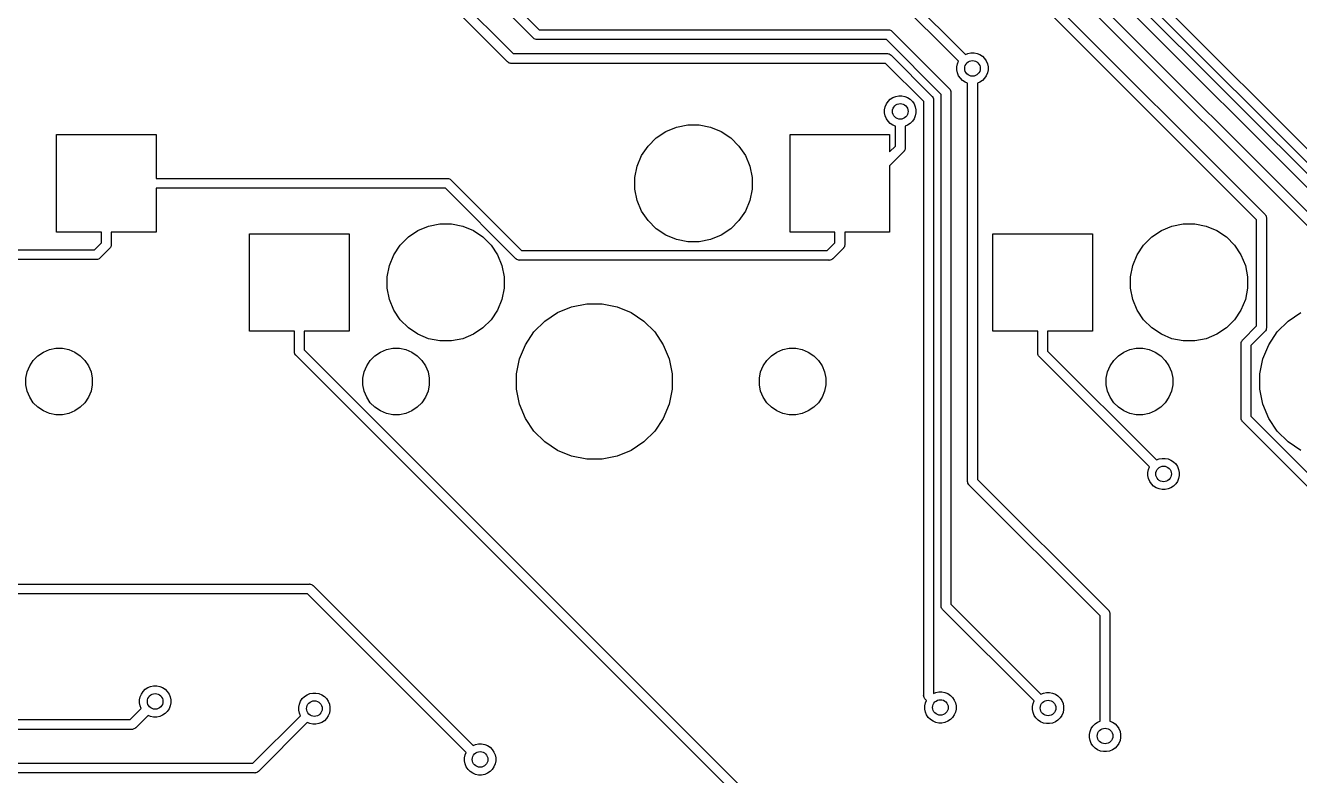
# Model space of a CAD drawing. Extents: x 1.2 to 14.9, y -4.9 to -0.3.
# Drawn here: x 5.321 to 6.606, y -3.383 to -2.626 of the extents above; entities that cross this region are included whole.
import ezdxf

# ---------------------------------------------------------------- set-up
doc = ezdxf.new("R2010")
doc.units = 0
doc.header["$MEASUREMENT"] = 0
doc.layers.add('BLACK', color=7, linetype='CONTINUOUS')

msp = doc.modelspace()

# ---------------------------------------------------------------- linework, layer by layer
at = {"layer": 'BLACK', "linetype": 'CONTINUOUS'}
for p, q in [((5.31409, -2.15504), (5.81312, -2.65406)), ((5.80743, -2.66229), (5.30586, -2.16073)), ((5.83351, -2.63831), (5.39905, -2.20385)), ((5.40728, -2.19816), (5.8392, -2.63007)), ((6.09809, -2.29758), (6.8547, -3.05419)), ((6.84901, -3.06242), (6.08986, -2.30326)), ((6.15228, -2.31346), (6.73768, -2.89886)), ((6.08036, -2.32505), (6.57137, -2.81606)), ((6.732, -2.90709), (6.14405, -2.31915)), ((6.56314, -2.82175), (6.07213, -2.33074)), ((6.20231, -2.33841), (6.73877, -2.87487)), ((6.73308, -2.8831), (6.19408, -2.3441)), ((6.26239, -2.66182), (6.0544, -2.45383)), ((6.06263, -2.44814), (6.26935, -2.65486)), ((5.8392, -2.63007), (6.1915, -2.63007)), ((6.1915, -2.63007), (6.19174, -2.63005)), ((6.19174, -2.63005), (6.19198, -2.63007)), ((6.19198, -2.63007), (6.19198, -2.63007)), ((6.19198, -2.63007), (6.1927, -2.63015)), ((6.1927, -2.63015), (6.19363, -2.63043)), ((6.19363, -2.63043), (6.19448, -2.63088)), ((6.19448, -2.63088), (6.19523, -2.6315)), ((6.19523, -2.6315), (6.19539, -2.63169)), ((6.19539, -2.63169), (6.2532, -2.6895)), ((5.83366, -2.63849), (5.83351, -2.63831)), ((5.83385, -2.63865), (5.83366, -2.63849)), ((5.83441, -2.63911), (5.83385, -2.63865)), ((5.83517, -2.63951), (5.83441, -2.63911)), ((5.83527, -2.63956), (5.83517, -2.63951)), ((5.83619, -2.63985), (5.83527, -2.63956)), ((5.83692, -2.63992), (5.83619, -2.63985)), ((5.83716, -2.63994), (5.83692, -2.63992)), ((5.83692, -2.63992), (5.83692, -2.63992)), ((5.8374, -2.63992), (5.83716, -2.63994)), ((6.1897, -2.63992), (5.8374, -2.63992)), ((6.24497, -2.69519), (6.1897, -2.63992)), ((5.81312, -2.65406), (6.1904, -2.65406)), ((6.1904, -2.65406), (6.19065, -2.65404)), ((6.19065, -2.65404), (6.19089, -2.65406)), ((6.19089, -2.65406), (6.19089, -2.65406)), ((6.19089, -2.65406), (6.19161, -2.65413)), ((6.19161, -2.65413), (6.19254, -2.65442)), ((6.19254, -2.65442), (6.19339, -2.65487)), ((6.19339, -2.65487), (6.19414, -2.65549)), ((6.19414, -2.65549), (6.1943, -2.65568)), ((6.1943, -2.65568), (6.23547, -2.69685)), ((6.26935, -2.65486), (6.27189, -2.65381)), ((6.27189, -2.65381), (6.27493, -2.6532)), ((6.27493, -2.6532), (6.27804, -2.6532)), ((6.27804, -2.6532), (6.28108, -2.65381)), ((6.28108, -2.65381), (6.28394, -2.65499)), ((6.28394, -2.65499), (6.28652, -2.65672)), ((6.28652, -2.65672), (6.28872, -2.65891)), ((6.28872, -2.65891), (6.29044, -2.66149)), ((5.80759, -2.66248), (5.80743, -2.66229)), ((5.80777, -2.66263), (5.80759, -2.66248)), ((5.80803, -2.66284), (5.80777, -2.66263)), ((5.80777, -2.66263), (5.80777, -2.66263)), ((5.80834, -2.6631), (5.80803, -2.66284)), ((5.80919, -2.66355), (5.80834, -2.6631)), ((5.81012, -2.66383), (5.80919, -2.66355)), ((5.81084, -2.66391), (5.81012, -2.66383)), ((5.81108, -2.66393), (5.81084, -2.66391)), ((5.81084, -2.66391), (5.81084, -2.66391)), ((5.81132, -2.66391), (5.81108, -2.66393)), ((6.18861, -2.66391), (5.81132, -2.66391)), ((6.22724, -2.70254), (6.18861, -2.66391)), ((6.26074, -2.6674), (6.26134, -2.66436)), ((6.26074, -2.6705), (6.26074, -2.6674)), ((6.26134, -2.67354), (6.26074, -2.6705)), ((6.26134, -2.66436), (6.26239, -2.66182)), ((6.29044, -2.66149), (6.29163, -2.66436)), ((6.29163, -2.66436), (6.29223, -2.6674)), ((6.29223, -2.6705), (6.29163, -2.67354)), ((6.29223, -2.6674), (6.29223, -2.6705)), ((6.26253, -2.67641), (6.26134, -2.67354)), ((6.26425, -2.67899), (6.26253, -2.67641)), ((6.26645, -2.68118), (6.26425, -2.67899)), ((6.26902, -2.6829), (6.26645, -2.68118)), ((6.27156, -2.68396), (6.26902, -2.6829)), ((6.27156, -3.08558), (6.27156, -2.68396)), ((6.28394, -2.6829), (6.28141, -2.68396)), ((6.28141, -2.68396), (6.28141, -3.08378)), ((6.28652, -2.68118), (6.28394, -2.6829)), ((6.28872, -2.67899), (6.28652, -2.68118)), ((6.29044, -2.67641), (6.28872, -2.67899)), ((6.29163, -2.67354), (6.29044, -2.67641)), ((6.19357, -2.70011), (6.19615, -2.69838)), ((6.19615, -2.69838), (6.19901, -2.6972)), ((6.19901, -2.6972), (6.20206, -2.69659)), ((6.20206, -2.69659), (6.20516, -2.69659)), ((6.20516, -2.69659), (6.2082, -2.6972)), ((6.2082, -2.6972), (6.21107, -2.69838)), ((6.21107, -2.69838), (6.21365, -2.70011)), ((6.23547, -2.69685), (6.23566, -2.697)), ((6.23566, -2.697), (6.23581, -2.69719)), ((6.23581, -2.69719), (6.23581, -2.69719)), ((6.23581, -2.69719), (6.23613, -2.69758)), ((6.23613, -2.69758), (6.23627, -2.69775)), ((6.23627, -2.69775), (6.23673, -2.69861)), ((6.23673, -2.69861), (6.23701, -2.69954)), ((6.24497, -3.21147), (6.24497, -2.69519)), ((6.2532, -2.6895), (6.25339, -2.68966)), ((6.25339, -2.68966), (6.25354, -2.68984)), ((6.25354, -2.68984), (6.25354, -2.68984)), ((6.25354, -2.68984), (6.25367, -2.69)), ((6.25367, -2.69), (6.25401, -2.69041)), ((6.25401, -2.69041), (6.25446, -2.69126)), ((6.25446, -2.69126), (6.25474, -2.69219)), ((6.25474, -2.69219), (6.25481, -2.69291)), ((6.25481, -2.69291), (6.25481, -2.69291)), ((6.25481, -2.69291), (6.25484, -2.69315)), ((6.25484, -2.69315), (6.25481, -2.69339)), ((6.25481, -2.69339), (6.25481, -3.20967)), ((6.18786, -2.71079), (6.18846, -2.70775)), ((6.18786, -2.71389), (6.18786, -2.71079)), ((6.18846, -2.70775), (6.18965, -2.70488)), ((6.18965, -2.70488), (6.19137, -2.7023)), ((6.19137, -2.7023), (6.19357, -2.70011)), ((6.21365, -2.70011), (6.21584, -2.7023)), ((6.21584, -2.7023), (6.21756, -2.70488)), ((6.21756, -2.70488), (6.21875, -2.70775)), ((6.21875, -2.70775), (6.21935, -2.71079)), ((6.21935, -2.71079), (6.21935, -2.71389)), ((6.22724, -3.30177), (6.22724, -2.70254)), ((6.23701, -2.69954), (6.23708, -2.70026)), ((6.23708, -2.70026), (6.23708, -2.70026)), ((6.23708, -2.70026), (6.23711, -2.7005)), ((6.23711, -2.7005), (6.23708, -2.70074)), ((6.23708, -2.70074), (6.23708, -3.29986)), ((6.18846, -2.71693), (6.18786, -2.71389)), ((6.18965, -2.7198), (6.18846, -2.71693)), ((6.19137, -2.72238), (6.18965, -2.7198)), ((6.19357, -2.72457), (6.19137, -2.72238)), ((6.19615, -2.72629), (6.19357, -2.72457)), ((6.21365, -2.72457), (6.21107, -2.72629)), ((6.21584, -2.72238), (6.21365, -2.72457)), ((6.21756, -2.7198), (6.21584, -2.72238)), ((6.21875, -2.71693), (6.21756, -2.7198)), ((6.21935, -2.71389), (6.21875, -2.71693)), ((5.35244, -2.83421), (5.35244, -2.73579)), ((5.35244, -2.73579), (5.45283, -2.73579)), ((5.45283, -2.73579), (5.45283, -2.78008)), ((5.95735, -2.73913), (5.96703, -2.73267)), ((5.96703, -2.73267), (5.97777, -2.72821)), ((5.97777, -2.72821), (5.98918, -2.72594)), ((5.98918, -2.72594), (6.00082, -2.72594)), ((6.00082, -2.72594), (6.01223, -2.72821)), ((6.01223, -2.72821), (6.02297, -2.73267)), ((6.02297, -2.73267), (6.03265, -2.73913)), ((6.09244, -2.83421), (6.09244, -2.73579)), ((6.09244, -2.73579), (6.19283, -2.73579)), ((6.19283, -2.73579), (6.19283, -2.75334)), ((6.19869, -2.72735), (6.19615, -2.72629)), ((6.19869, -2.74749), (6.19869, -2.72735)), ((6.21107, -2.72629), (6.20853, -2.72735)), ((6.20853, -2.72735), (6.20853, -2.74929)), ((5.94267, -2.75703), (5.94913, -2.74735)), ((5.94913, -2.74735), (5.95735, -2.73913)), ((6.03265, -2.73913), (6.04087, -2.74735)), ((6.04087, -2.74735), (6.04733, -2.75703)), ((6.19283, -2.75334), (6.19869, -2.74749)), ((6.20846, -2.7505), (6.20822, -2.75126)), ((6.20853, -2.74977), (6.20846, -2.7505)), ((6.20853, -2.74929), (6.20855, -2.74953)), ((6.20855, -2.74953), (6.20853, -2.74977)), ((6.20853, -2.74977), (6.20853, -2.74977)), ((5.93821, -2.76777), (5.94267, -2.75703)), ((6.04733, -2.75703), (6.05179, -2.76777)), ((6.20692, -2.75318), (6.19283, -2.76726)), ((6.2071, -2.75303), (6.20692, -2.75318)), ((6.20726, -2.75284), (6.2071, -2.75303)), ((6.20772, -2.75228), (6.20726, -2.75284)), ((6.20726, -2.75284), (6.20726, -2.75284)), ((6.20817, -2.75142), (6.20772, -2.75228)), ((6.20822, -2.75126), (6.20817, -2.75142)), ((5.93594, -2.77918), (5.93821, -2.76777)), ((6.05179, -2.76777), (6.05406, -2.77918)), ((6.19283, -2.76726), (6.19283, -2.83421)), ((5.45283, -2.78008), (5.74657, -2.78008)), ((5.74657, -2.78008), (5.74681, -2.78005)), ((5.74681, -2.78005), (5.74705, -2.78008)), ((5.74705, -2.78008), (5.74705, -2.78008)), ((5.74705, -2.78008), (5.74777, -2.78015)), ((5.74777, -2.78015), (5.7487, -2.78043)), ((5.7487, -2.78043), (5.74955, -2.78089)), ((5.74955, -2.78089), (5.7503, -2.7815)), ((5.7503, -2.7815), (5.75046, -2.78169)), ((5.75046, -2.78169), (5.8216, -2.85283)), ((5.93594, -2.79082), (5.93594, -2.77918)), ((6.05406, -2.77918), (6.05406, -2.79082)), ((5.74477, -2.78992), (5.45283, -2.78992)), ((5.45283, -2.78992), (5.45283, -2.83421)), ((5.81591, -2.86106), (5.74477, -2.78992)), ((5.93821, -2.80223), (5.93594, -2.79082)), ((6.05406, -2.79082), (6.05179, -2.80223)), ((5.94267, -2.81297), (5.93821, -2.80223)), ((5.94913, -2.82265), (5.94267, -2.81297)), ((6.04733, -2.81297), (6.04087, -2.82265)), ((6.05179, -2.80223), (6.04733, -2.81297)), ((5.72777, -2.82821), (5.73918, -2.82594)), ((5.73918, -2.82594), (5.75082, -2.82594)), ((5.75082, -2.82594), (5.76223, -2.82821)), ((5.95735, -2.83087), (5.94913, -2.82265)), ((6.04087, -2.82265), (6.03265, -2.83087)), ((6.47777, -2.82821), (6.48918, -2.82594)), ((6.48918, -2.82594), (6.50082, -2.82594)), ((6.50082, -2.82594), (6.51223, -2.82821)), ((6.56314, -2.92895), (6.56314, -2.82175)), ((6.57137, -2.81606), (6.57156, -2.81622)), ((6.57156, -2.81622), (6.57171, -2.8164)), ((6.57171, -2.8164), (6.57171, -2.8164)), ((6.57171, -2.8164), (6.57217, -2.81696)), ((6.57217, -2.81696), (6.57217, -2.81697)), ((6.57217, -2.81697), (6.57263, -2.81782)), ((6.57263, -2.81782), (6.57291, -2.81875)), ((6.57291, -2.81875), (6.57298, -2.81947)), ((6.57298, -2.81947), (6.57298, -2.81947)), ((6.57298, -2.81947), (6.57301, -2.81971)), ((6.57301, -2.81971), (6.57298, -2.81995)), ((6.57298, -2.81995), (6.57298, -2.93075)), ((5.39772, -2.83421), (5.35244, -2.83421)), ((5.39772, -2.84498), (5.39772, -2.83421)), ((5.45283, -2.83421), (5.40756, -2.83421)), ((5.40756, -2.83421), (5.40756, -2.84678)), ((5.54717, -2.93421), (5.54717, -2.83579)), ((5.54717, -2.83579), (5.64756, -2.83579)), ((5.64756, -2.83579), (5.64756, -2.93421)), ((5.69913, -2.84735), (5.70735, -2.83913)), ((5.70735, -2.83913), (5.71703, -2.83267)), ((5.71703, -2.83267), (5.72777, -2.82821)), ((5.76223, -2.82821), (5.77297, -2.83267)), ((5.77297, -2.83267), (5.78265, -2.83913)), ((5.78265, -2.83913), (5.79087, -2.84735)), ((5.96703, -2.83733), (5.95735, -2.83087)), ((5.97777, -2.84179), (5.96703, -2.83733)), ((6.02297, -2.83733), (6.01223, -2.84179)), ((6.03265, -2.83087), (6.02297, -2.83733)), ((6.13772, -2.83421), (6.09244, -2.83421)), ((6.13772, -2.84498), (6.13772, -2.83421)), ((6.19283, -2.83421), (6.14756, -2.83421)), ((6.14756, -2.83421), (6.14756, -2.84678)), ((6.29717, -2.93421), (6.29717, -2.83579)), ((6.29717, -2.83579), (6.39756, -2.83579)), ((6.39756, -2.83579), (6.39756, -2.93421)), ((6.44913, -2.84735), (6.45735, -2.83913)), ((6.45735, -2.83913), (6.46703, -2.83267)), ((6.46703, -2.83267), (6.47777, -2.82821)), ((6.51223, -2.82821), (6.52297, -2.83267)), ((6.52297, -2.83267), (6.53265, -2.83913)), ((6.53265, -2.83913), (6.54087, -2.84735)), ((5.11461, -2.85199), (5.39071, -2.85199)), ((5.39071, -2.85199), (5.39772, -2.84498)), ((5.40595, -2.85067), (5.39639, -2.86022)), ((5.40613, -2.85052), (5.40595, -2.85067)), ((5.40649, -2.85009), (5.40613, -2.85052)), ((5.40675, -2.84977), (5.40649, -2.85009)), ((5.40721, -2.84891), (5.40675, -2.84977)), ((5.40727, -2.84869), (5.40721, -2.84891)), ((5.40749, -2.84798), (5.40727, -2.84869)), ((5.40756, -2.84726), (5.40749, -2.84798)), ((5.40756, -2.84678), (5.40758, -2.84702)), ((5.40758, -2.84702), (5.40756, -2.84726)), ((5.40756, -2.84726), (5.40756, -2.84726)), ((5.69267, -2.85703), (5.69913, -2.84735)), ((5.79087, -2.84735), (5.79733, -2.85703)), ((5.8216, -2.85283), (6.12987, -2.85283)), ((5.98918, -2.84406), (5.97777, -2.84179)), ((6.00082, -2.84406), (5.98918, -2.84406)), ((6.01223, -2.84179), (6.00082, -2.84406)), ((6.12987, -2.85283), (6.13772, -2.84498)), ((6.14595, -2.85067), (6.13556, -2.86106)), ((6.14613, -2.85052), (6.14595, -2.85067)), ((6.14629, -2.85033), (6.14613, -2.85052)), ((6.14675, -2.84977), (6.14629, -2.85033)), ((6.14629, -2.85033), (6.14629, -2.85033)), ((6.14721, -2.84891), (6.14675, -2.84977)), ((6.14727, -2.84869), (6.14721, -2.84891)), ((6.14749, -2.84798), (6.14727, -2.84869)), ((6.14756, -2.84726), (6.14749, -2.84798)), ((6.14756, -2.84678), (6.14758, -2.84702)), ((6.14758, -2.84702), (6.14756, -2.84726)), ((6.14756, -2.84726), (6.14756, -2.84726)), ((6.44267, -2.85703), (6.44913, -2.84735)), ((6.54087, -2.84735), (6.54733, -2.85703)), ((5.3925, -2.86183), (5.11281, -2.86183)), ((5.39274, -2.86186), (5.3925, -2.86183)), ((5.39299, -2.86183), (5.39274, -2.86186)), ((5.39371, -2.86176), (5.39299, -2.86183)), ((5.39299, -2.86183), (5.39299, -2.86183)), ((5.39464, -2.86148), (5.39371, -2.86176)), ((5.39549, -2.86103), (5.39464, -2.86148)), ((5.39624, -2.86041), (5.39549, -2.86103)), ((5.39639, -2.86022), (5.39624, -2.86041)), ((5.68821, -2.86777), (5.69267, -2.85703)), ((5.79733, -2.85703), (5.80179, -2.86777)), ((5.81606, -2.86125), (5.81591, -2.86106)), ((5.81625, -2.8614), (5.81606, -2.86125)), ((5.81643, -2.86155), (5.81625, -2.8614)), ((5.81625, -2.8614), (5.81625, -2.8614)), ((5.81681, -2.86186), (5.81643, -2.86155)), ((5.81767, -2.86232), (5.81681, -2.86186)), ((5.81859, -2.8626), (5.81767, -2.86232)), ((5.81932, -2.86267), (5.81859, -2.8626)), ((5.81956, -2.8627), (5.81932, -2.86267)), ((5.81932, -2.86267), (5.81932, -2.86267)), ((5.8198, -2.86267), (5.81956, -2.8627)), ((6.13166, -2.86267), (5.8198, -2.86267)), ((6.13191, -2.8627), (6.13166, -2.86267)), ((6.13215, -2.86267), (6.13191, -2.8627)), ((6.13287, -2.8626), (6.13215, -2.86267)), ((6.13215, -2.86267), (6.13215, -2.86267)), ((6.1338, -2.86232), (6.13287, -2.8626)), ((6.13465, -2.86186), (6.1338, -2.86232)), ((6.1354, -2.86125), (6.13465, -2.86186)), ((6.13556, -2.86106), (6.1354, -2.86125)), ((6.43821, -2.86777), (6.44267, -2.85703)), ((6.54733, -2.85703), (6.55179, -2.86777)), ((5.68594, -2.87918), (5.68821, -2.86777)), ((5.80179, -2.86777), (5.80406, -2.87918)), ((6.43594, -2.87918), (6.43821, -2.86777)), ((6.55179, -2.86777), (6.55406, -2.87918)), ((5.68594, -2.89082), (5.68594, -2.87918)), ((5.68821, -2.90223), (5.68594, -2.89082)), ((5.80406, -2.89082), (5.80179, -2.90223)), ((5.80406, -2.87918), (5.80406, -2.89082)), ((6.43594, -2.89082), (6.43594, -2.87918)), ((6.43821, -2.90223), (6.43594, -2.89082)), ((6.55406, -2.89082), (6.55179, -2.90223)), ((6.55406, -2.87918), (6.55406, -2.89082)), ((5.69267, -2.91297), (5.68821, -2.90223)), ((5.80179, -2.90223), (5.79733, -2.91297)), ((6.44267, -2.91297), (6.43821, -2.90223)), ((6.55179, -2.90223), (6.54733, -2.91297)), ((5.69913, -2.92265), (5.69267, -2.91297)), ((5.79733, -2.91297), (5.79087, -2.92265)), ((5.84496, -2.92403), (5.85782, -2.91543)), ((5.85782, -2.91543), (5.8721, -2.90952)), ((5.8721, -2.90952), (5.88727, -2.9065)), ((5.88727, -2.9065), (5.90273, -2.9065)), ((5.90273, -2.9065), (5.9179, -2.90952)), ((5.9179, -2.90952), (5.93218, -2.91543)), ((5.93218, -2.91543), (5.94504, -2.92403)), ((6.44913, -2.92265), (6.44267, -2.91297)), ((6.54733, -2.91297), (6.54087, -2.92265)), ((6.59496, -2.92403), (6.60782, -2.91543)), ((5.70735, -2.93087), (5.69913, -2.92265)), ((5.79087, -2.92265), (5.78265, -2.93087)), ((5.83403, -2.93496), (5.84496, -2.92403)), ((5.94504, -2.92403), (5.95597, -2.93496)), ((6.45735, -2.93087), (6.44913, -2.92265)), ((6.54087, -2.92265), (6.53265, -2.93087)), ((6.54921, -2.94288), (6.56314, -2.92895)), ((6.58403, -2.93496), (6.59496, -2.92403)), ((5.59244, -2.93421), (5.54717, -2.93421)), ((5.59244, -2.95496), (5.59244, -2.93421)), ((5.64756, -2.93421), (5.60228, -2.93421)), ((5.60228, -2.93421), (5.60228, -2.95316)), ((5.71703, -2.93733), (5.70735, -2.93087)), ((5.72777, -2.94179), (5.71703, -2.93733)), ((5.73918, -2.94406), (5.72777, -2.94179)), ((5.76223, -2.94179), (5.75082, -2.94406)), ((5.77297, -2.93733), (5.76223, -2.94179)), ((5.78265, -2.93087), (5.77297, -2.93733)), ((5.82543, -2.94782), (5.83403, -2.93496)), ((5.95597, -2.93496), (5.96457, -2.94782)), ((6.34244, -2.93421), (6.29717, -2.93421)), ((6.34244, -2.95611), (6.34244, -2.93421)), ((6.39756, -2.93421), (6.35228, -2.93421)), ((6.35228, -2.93421), (6.35228, -2.95431)), ((6.46703, -2.93733), (6.45735, -2.93087)), ((6.47777, -2.94179), (6.46703, -2.93733)), ((6.48918, -2.94406), (6.47777, -2.94179)), ((6.51223, -2.94179), (6.50082, -2.94406)), ((6.52297, -2.93733), (6.51223, -2.94179)), ((6.53265, -2.93087), (6.52297, -2.93733)), ((6.54841, -2.94378), (6.54887, -2.94322)), ((6.54887, -2.94322), (6.54903, -2.94303)), ((6.54887, -2.94322), (6.54887, -2.94322)), ((6.54903, -2.94303), (6.54921, -2.94288)), ((6.57137, -2.93464), (6.55744, -2.94857)), ((6.57156, -2.93449), (6.57137, -2.93464)), ((6.57171, -2.9343), (6.57156, -2.93449)), ((6.57217, -2.93374), (6.57171, -2.9343)), ((6.57171, -2.9343), (6.57171, -2.9343)), ((6.57263, -2.93288), (6.57217, -2.93374)), ((6.57291, -2.93196), (6.57263, -2.93288)), ((6.57263, -2.93288), (6.57263, -2.93288)), ((6.57298, -2.93123), (6.57291, -2.93196)), ((6.57298, -2.93075), (6.57301, -2.93099)), ((6.57301, -2.93099), (6.57298, -2.93123)), ((6.57298, -2.93123), (6.57298, -2.93123)), ((6.57543, -2.94782), (6.58403, -2.93496)), ((5.33364, -2.95898), (5.33913, -2.95531)), ((5.33913, -2.95531), (5.34523, -2.95279)), ((5.34523, -2.95279), (5.3517, -2.9515)), ((5.3517, -2.9515), (5.3583, -2.9515)), ((5.3583, -2.9515), (5.36477, -2.95279)), ((5.36477, -2.95279), (5.37087, -2.95531)), ((5.37087, -2.95531), (5.37636, -2.95898)), ((5.59242, -2.9552), (5.59244, -2.95496)), ((5.59251, -2.95617), (5.59242, -2.9552)), ((5.59279, -2.95709), (5.59251, -2.95617)), ((5.60228, -2.95316), (6.04313, -3.39401)), ((5.67364, -2.95898), (5.67913, -2.95531)), ((5.67913, -2.95531), (5.68523, -2.95279)), ((5.68523, -2.95279), (5.6917, -2.9515)), ((5.6917, -2.9515), (5.6983, -2.9515)), ((5.6983, -2.9515), (5.70477, -2.95279)), ((5.70477, -2.95279), (5.71087, -2.95531)), ((5.71087, -2.95531), (5.71636, -2.95898)), ((5.75082, -2.94406), (5.73918, -2.94406)), ((5.81952, -2.9621), (5.82543, -2.94782)), ((5.96457, -2.94782), (5.97048, -2.9621)), ((6.07364, -2.95898), (6.07913, -2.95531)), ((6.07913, -2.95531), (6.08523, -2.95279)), ((6.08523, -2.95279), (6.0917, -2.9515)), ((6.0917, -2.9515), (6.0983, -2.9515)), ((6.0983, -2.9515), (6.10477, -2.95279)), ((6.10477, -2.95279), (6.11087, -2.95531)), ((6.11087, -2.95531), (6.11635, -2.95898)), ((6.34242, -2.95635), (6.34244, -2.95611)), ((6.35228, -2.95431), (6.46217, -3.0642)), ((6.42364, -2.95898), (6.42913, -2.95531)), ((6.42913, -2.95531), (6.43523, -2.95279)), ((6.43523, -2.95279), (6.4417, -2.9515)), ((6.4417, -2.9515), (6.4483, -2.9515)), ((6.4483, -2.9515), (6.45477, -2.95279)), ((6.45477, -2.95279), (6.46087, -2.95531)), ((6.46087, -2.95531), (6.46636, -2.95898)), ((6.50082, -2.94406), (6.48918, -2.94406)), ((6.54758, -2.94653), (6.54767, -2.94557)), ((6.5476, -2.94677), (6.54758, -2.94653)), ((6.5476, -3.02186), (6.5476, -2.94677)), ((6.54767, -2.94557), (6.54795, -2.94464)), ((6.54795, -2.94464), (6.54841, -2.94378)), ((6.55744, -2.94857), (6.55744, -3.02006)), ((6.56952, -2.9621), (6.57543, -2.94782)), ((5.32279, -2.97523), (5.32531, -2.96913)), ((5.32531, -2.96913), (5.32898, -2.96365)), ((5.32898, -2.96365), (5.33364, -2.95898)), ((5.37636, -2.95898), (5.38102, -2.96365)), ((5.38102, -2.96365), (5.38469, -2.96913)), ((5.38469, -2.96913), (5.38721, -2.97523)), ((5.59325, -2.95795), (5.59279, -2.95709)), ((5.59371, -2.95851), (5.59325, -2.95795)), ((5.59387, -2.9587), (5.59371, -2.95851)), ((5.59405, -2.95885), (5.59387, -2.9587)), ((6.03744, -3.40224), (5.59405, -2.95885)), ((5.66279, -2.97523), (5.66531, -2.96913)), ((5.66531, -2.96913), (5.66898, -2.96365)), ((5.66898, -2.96365), (5.67364, -2.95898)), ((5.71636, -2.95898), (5.72102, -2.96365)), ((5.72102, -2.96365), (5.72469, -2.96913)), ((5.72469, -2.96913), (5.72721, -2.97523)), ((5.8165, -2.97727), (5.81952, -2.9621)), ((5.97048, -2.9621), (5.9735, -2.97727)), ((6.06279, -2.97523), (6.06531, -2.96913)), ((6.06531, -2.96913), (6.06898, -2.96365)), ((6.06898, -2.96365), (6.07364, -2.95898)), ((6.11635, -2.95898), (6.12102, -2.96365)), ((6.12102, -2.96365), (6.12469, -2.96913)), ((6.12469, -2.96913), (6.12721, -2.97523)), ((6.34251, -2.95732), (6.34242, -2.95635)), ((6.34279, -2.95824), (6.34251, -2.95732)), ((6.34325, -2.9591), (6.34279, -2.95824)), ((6.34357, -2.95949), (6.34325, -2.9591)), ((6.34387, -2.95985), (6.34357, -2.95949)), ((6.34405, -2.96), (6.34387, -2.95985)), ((6.45521, -3.07116), (6.34405, -2.96)), ((6.41279, -2.97523), (6.41531, -2.96913)), ((6.41531, -2.96913), (6.41898, -2.96365)), ((6.41898, -2.96365), (6.42364, -2.95898)), ((6.46636, -2.95898), (6.47102, -2.96365)), ((6.47102, -2.96365), (6.47469, -2.96913)), ((6.47469, -2.96913), (6.47721, -2.97523)), ((6.5665, -2.97727), (6.56952, -2.9621)), ((5.3215, -2.9817), (5.32279, -2.97523)), ((5.3215, -2.9883), (5.3215, -2.9817)), ((5.38721, -2.97523), (5.3885, -2.9817)), ((5.3885, -2.9817), (5.3885, -2.9883)), ((5.6615, -2.9817), (5.66279, -2.97523)), ((5.6615, -2.9883), (5.6615, -2.9817)), ((5.72721, -2.97523), (5.7285, -2.9817)), ((5.7285, -2.9817), (5.7285, -2.9883)), ((5.8165, -2.99273), (5.8165, -2.97727)), ((5.9735, -2.97727), (5.9735, -2.99273)), ((6.0615, -2.9817), (6.06279, -2.97523)), ((6.0615, -2.9883), (6.0615, -2.9817)), ((6.12721, -2.97523), (6.1285, -2.9817)), ((6.1285, -2.9817), (6.1285, -2.9883)), ((6.4115, -2.9817), (6.41279, -2.97523)), ((6.4115, -2.9883), (6.4115, -2.9817)), ((6.47721, -2.97523), (6.4785, -2.9817)), ((6.4785, -2.9817), (6.4785, -2.9883)), ((6.5665, -2.99273), (6.5665, -2.97727)), ((5.32279, -2.99477), (5.3215, -2.9883)), ((5.32531, -3.00087), (5.32279, -2.99477)), ((5.38721, -2.99477), (5.38469, -3.00087)), ((5.3885, -2.9883), (5.38721, -2.99477)), ((5.66279, -2.99477), (5.6615, -2.9883)), ((5.66531, -3.00087), (5.66279, -2.99477)), ((5.72721, -2.99477), (5.72469, -3.00087)), ((5.7285, -2.9883), (5.72721, -2.99477)), ((5.81952, -3.0079), (5.8165, -2.99273)), ((5.9735, -2.99273), (5.97048, -3.0079)), ((6.06279, -2.99477), (6.0615, -2.9883)), ((6.06531, -3.00087), (6.06279, -2.99477)), ((6.12721, -2.99477), (6.12469, -3.00087)), ((6.1285, -2.9883), (6.12721, -2.99477)), ((6.41279, -2.99477), (6.4115, -2.9883)), ((6.41531, -3.00087), (6.41279, -2.99477)), ((6.47721, -2.99477), (6.47469, -3.00087)), ((6.4785, -2.9883), (6.47721, -2.99477)), ((6.56952, -3.0079), (6.5665, -2.99273)), ((5.32898, -3.00636), (5.32531, -3.00087)), ((5.33364, -3.01102), (5.32898, -3.00636)), ((5.38102, -3.00636), (5.37636, -3.01102)), ((5.38469, -3.00087), (5.38102, -3.00636)), ((5.66898, -3.00636), (5.66531, -3.00087)), ((5.67364, -3.01102), (5.66898, -3.00636)), ((5.72102, -3.00636), (5.71636, -3.01102)), ((5.72469, -3.00087), (5.72102, -3.00636)), ((6.06898, -3.00636), (6.06531, -3.00087)), ((6.07364, -3.01102), (6.06898, -3.00636)), ((6.12102, -3.00636), (6.11635, -3.01102)), ((6.12469, -3.00087), (6.12102, -3.00636)), ((6.41898, -3.00636), (6.41531, -3.00087)), ((6.42364, -3.01102), (6.41898, -3.00636)), ((6.47102, -3.00636), (6.46636, -3.01102)), ((6.47469, -3.00087), (6.47102, -3.00636)), ((5.33913, -3.01469), (5.33364, -3.01102)), ((5.34523, -3.01721), (5.33913, -3.01469)), ((5.3517, -3.0185), (5.34523, -3.01721)), ((5.3583, -3.0185), (5.3517, -3.0185)), ((5.36477, -3.01721), (5.3583, -3.0185)), ((5.37087, -3.01469), (5.36477, -3.01721)), ((5.37636, -3.01102), (5.37087, -3.01469)), ((5.67913, -3.01469), (5.67364, -3.01102)), ((5.68523, -3.01721), (5.67913, -3.01469)), ((5.6917, -3.0185), (5.68523, -3.01721)), ((5.6983, -3.0185), (5.6917, -3.0185)), ((5.70477, -3.01721), (5.6983, -3.0185)), ((5.71087, -3.01469), (5.70477, -3.01721)), ((5.71636, -3.01102), (5.71087, -3.01469)), ((5.82543, -3.02218), (5.81952, -3.0079)), ((5.97048, -3.0079), (5.96457, -3.02218)), ((6.07913, -3.01469), (6.07364, -3.01102)), ((6.08523, -3.01721), (6.07913, -3.01469)), ((6.0917, -3.0185), (6.08523, -3.01721)), ((6.0983, -3.0185), (6.0917, -3.0185)), ((6.10477, -3.01721), (6.0983, -3.0185)), ((6.11087, -3.01469), (6.10477, -3.01721)), ((6.11635, -3.01102), (6.11087, -3.01469)), ((6.42913, -3.01469), (6.42364, -3.01102)), ((6.43523, -3.01721), (6.42913, -3.01469)), ((6.4417, -3.0185), (6.43523, -3.01721)), ((6.4483, -3.0185), (6.4417, -3.0185)), ((6.45477, -3.01721), (6.4483, -3.0185)), ((6.46087, -3.01469), (6.45477, -3.01721)), ((6.46636, -3.01102), (6.46087, -3.01469)), ((6.55744, -3.02006), (6.62457, -3.08718)), ((6.57543, -3.02218), (6.56952, -3.0079)), ((5.83403, -3.03504), (5.82543, -3.02218)), ((5.96457, -3.02218), (5.95597, -3.03504)), ((6.54758, -3.0221), (6.5476, -3.02186)), ((6.5476, -3.02234), (6.54758, -3.0221)), ((6.54767, -3.02306), (6.5476, -3.02234)), ((6.5476, -3.02234), (6.5476, -3.02234)), ((6.54795, -3.02399), (6.54767, -3.02306)), ((6.54841, -3.02485), (6.54795, -3.02399)), ((6.54903, -3.0256), (6.54841, -3.02485)), ((6.54921, -3.02575), (6.54903, -3.0256)), ((6.61888, -3.09541), (6.54921, -3.02575)), ((6.58403, -3.03504), (6.57543, -3.02218)), ((5.84496, -3.04597), (5.83403, -3.03504)), ((5.85782, -3.05457), (5.84496, -3.04597)), ((5.94504, -3.04597), (5.93218, -3.05457)), ((5.95597, -3.03504), (5.94504, -3.04597)), ((6.59496, -3.04597), (6.58403, -3.03504)), ((6.60782, -3.05457), (6.59496, -3.04597)), ((5.8721, -3.06048), (5.85782, -3.05457)), ((5.93218, -3.05457), (5.9179, -3.06048)), ((5.88727, -3.0635), (5.8721, -3.06048)), ((5.90273, -3.0635), (5.88727, -3.0635)), ((5.9179, -3.06048), (5.90273, -3.0635)), ((6.45416, -3.07369), (6.45521, -3.07116)), ((6.46217, -3.0642), (6.46471, -3.06314)), ((6.46471, -3.06314), (6.46775, -3.06254)), ((6.46775, -3.06254), (6.47085, -3.06254)), ((6.47085, -3.06254), (6.47389, -3.06314)), ((6.47389, -3.06314), (6.47676, -3.06433)), ((6.47676, -3.06433), (6.47934, -3.06606)), ((6.47934, -3.06606), (6.48153, -3.06825)), ((6.48153, -3.06825), (6.48325, -3.07083)), ((6.48325, -3.07083), (6.48444, -3.07369)), ((6.28141, -3.08378), (6.41355, -3.21592)), ((6.45355, -3.07674), (6.45416, -3.07369)), ((6.45355, -3.07984), (6.45355, -3.07674)), ((6.45416, -3.08288), (6.45355, -3.07984)), ((6.45534, -3.08575), (6.45416, -3.08288)), ((6.48444, -3.08288), (6.48325, -3.08575)), ((6.48444, -3.07369), (6.48505, -3.07674)), ((6.48505, -3.07984), (6.48444, -3.08288)), ((6.48505, -3.07674), (6.48505, -3.07984)), ((6.27154, -3.08582), (6.27156, -3.08558)), ((6.27163, -3.08678), (6.27154, -3.08582)), ((6.27192, -3.08771), (6.27163, -3.08678)), ((6.27237, -3.08857), (6.27192, -3.08771)), ((6.27283, -3.08913), (6.27237, -3.08857)), ((6.27299, -3.08932), (6.27283, -3.08913)), ((6.27318, -3.08947), (6.27299, -3.08932)), ((6.40531, -3.22161), (6.27318, -3.08947)), ((6.45707, -3.08833), (6.45534, -3.08575)), ((6.45926, -3.09052), (6.45707, -3.08833)), ((6.46184, -3.09224), (6.45926, -3.09052)), ((6.46471, -3.09343), (6.46184, -3.09224)), ((6.46775, -3.09404), (6.46471, -3.09343)), ((6.47085, -3.09404), (6.46775, -3.09404)), ((6.47389, -3.09343), (6.47085, -3.09404)), ((6.47676, -3.09224), (6.47389, -3.09343)), ((6.47934, -3.09052), (6.47676, -3.09224)), ((6.48153, -3.08833), (6.47934, -3.09052)), ((6.48325, -3.08575), (6.48153, -3.08833)), ((5.60559, -3.19923), (5.09592, -3.19923)), ((5.09772, -3.18939), (5.60739, -3.18939)), ((5.76567, -3.35931), (5.60559, -3.19923)), ((5.60739, -3.18939), (5.60763, -3.18937)), ((5.60763, -3.18937), (5.60787, -3.18939)), ((5.60787, -3.18939), (5.60787, -3.18939)), ((5.60787, -3.18939), (5.60859, -3.18946)), ((5.60859, -3.18946), (5.60952, -3.18974)), ((5.60952, -3.18974), (5.61038, -3.1902)), ((5.61038, -3.1902), (5.61113, -3.19081)), ((5.61113, -3.19081), (5.61128, -3.191)), ((5.61128, -3.191), (5.77263, -3.35235)), ((6.24495, -3.21171), (6.24497, -3.21147)), ((6.24497, -3.21195), (6.24495, -3.21171)), ((6.24504, -3.21268), (6.24497, -3.21195)), ((6.24497, -3.21195), (6.24497, -3.21195)), ((6.24533, -3.2136), (6.24504, -3.21268)), ((6.25481, -3.20967), (6.34559, -3.30045)), ((6.24578, -3.21446), (6.24533, -3.2136)), ((6.2464, -3.21521), (6.24578, -3.21446)), ((6.24658, -3.21536), (6.2464, -3.21521)), ((6.33863, -3.30741), (6.24658, -3.21536)), ((6.40531, -3.32781), (6.40531, -3.22161)), ((6.41355, -3.21592), (6.41373, -3.21607)), ((6.41373, -3.21607), (6.41389, -3.21626)), ((6.41389, -3.21626), (6.41435, -3.21682)), ((6.41435, -3.21682), (6.41466, -3.21741)), ((6.41466, -3.21741), (6.4148, -3.21768)), ((6.4148, -3.21768), (6.41509, -3.21861)), ((6.41509, -3.21861), (6.41516, -3.21933)), ((6.41516, -3.21933), (6.41516, -3.21933)), ((6.41516, -3.21933), (6.41518, -3.21957)), ((6.41518, -3.21957), (6.41516, -3.21981)), ((6.41516, -3.21981), (6.41516, -3.32781)), ((5.43617, -3.30633), (5.43678, -3.30328)), ((5.43678, -3.30328), (5.43797, -3.30042)), ((5.43797, -3.30042), (5.43969, -3.29784)), ((5.43969, -3.29784), (5.44188, -3.29565)), ((5.44188, -3.29565), (5.44446, -3.29392)), ((5.44446, -3.29392), (5.44733, -3.29274)), ((5.44733, -3.29274), (5.45037, -3.29213)), ((5.45037, -3.29213), (5.45347, -3.29213)), ((5.45347, -3.29213), (5.45651, -3.29274)), ((5.45651, -3.29274), (5.45938, -3.29392)), ((5.45938, -3.29392), (5.46196, -3.29565)), ((5.46196, -3.29565), (5.46415, -3.29784)), ((5.46415, -3.29784), (5.46588, -3.30042)), ((5.46588, -3.30042), (5.46706, -3.30328)), ((5.46706, -3.30328), (5.46767, -3.30633)), ((5.60032, -3.3051), (5.60252, -3.30291)), ((5.60252, -3.30291), (5.6051, -3.30119)), ((5.6051, -3.30119), (5.60796, -3.3)), ((5.60796, -3.3), (5.611, -3.29939)), ((5.611, -3.29939), (5.61411, -3.29939)), ((5.61411, -3.29939), (5.61715, -3.3)), ((5.61715, -3.3), (5.62001, -3.30119)), ((5.62001, -3.30119), (5.62259, -3.30291)), ((5.62259, -3.30291), (5.62479, -3.3051)), ((6.22722, -3.30202), (6.22724, -3.30177)), ((6.22731, -3.30298), (6.22722, -3.30202)), ((6.22759, -3.30391), (6.22731, -3.30298)), ((6.23708, -3.29986), (6.23954, -3.29885)), ((6.23954, -3.29885), (6.24258, -3.29824)), ((6.24258, -3.29824), (6.24568, -3.29824)), ((6.24568, -3.29824), (6.24873, -3.29885)), ((6.24873, -3.29885), (6.25159, -3.30003)), ((6.25159, -3.30003), (6.25417, -3.30176)), ((6.25417, -3.30176), (6.25637, -3.30395)), ((6.34559, -3.30045), (6.34813, -3.2994)), ((6.34813, -3.2994), (6.35117, -3.29879)), ((6.35117, -3.29879), (6.35427, -3.29879)), ((6.35427, -3.29879), (6.35731, -3.2994)), ((6.35731, -3.2994), (6.36018, -3.30058)), ((6.36018, -3.30058), (6.36276, -3.30231)), ((6.36276, -3.30231), (6.36495, -3.3045)), ((5.42661, -3.32623), (5.43783, -3.31501)), ((5.43617, -3.30943), (5.43617, -3.30633)), ((5.43678, -3.31247), (5.43617, -3.30943)), ((5.43783, -3.31501), (5.43678, -3.31247)), ((5.46588, -3.31534), (5.46415, -3.31792)), ((5.46706, -3.31247), (5.46588, -3.31534)), ((5.46767, -3.30943), (5.46706, -3.31247)), ((5.46767, -3.30633), (5.46767, -3.30943)), ((5.59681, -3.31359), (5.59741, -3.31055)), ((5.59681, -3.31669), (5.59681, -3.31359)), ((5.59741, -3.31055), (5.5986, -3.30768)), ((5.5986, -3.30768), (5.60032, -3.3051)), ((5.62479, -3.3051), (5.62651, -3.30768)), ((5.62651, -3.30768), (5.6277, -3.31055)), ((5.6277, -3.31055), (5.6283, -3.31359)), ((5.6283, -3.31359), (5.6283, -3.31669)), ((6.22805, -3.30476), (6.22759, -3.30391)), ((6.22851, -3.30532), (6.22805, -3.30476)), ((6.22839, -3.31244), (6.22899, -3.30939)), ((6.22839, -3.31554), (6.22839, -3.31244)), ((6.22899, -3.31858), (6.22839, -3.31554)), ((6.22866, -3.30551), (6.22851, -3.30532)), ((6.22885, -3.30567), (6.22866, -3.30551)), ((6.23004, -3.30686), (6.22885, -3.30567)), ((6.22899, -3.30939), (6.23004, -3.30686)), ((6.25637, -3.30395), (6.25809, -3.30653)), ((6.25809, -3.30653), (6.25928, -3.30939)), ((6.25928, -3.30939), (6.25988, -3.31244)), ((6.25988, -3.31554), (6.25928, -3.31858)), ((6.25988, -3.31244), (6.25988, -3.31554)), ((6.33697, -3.31299), (6.33758, -3.30995)), ((6.33697, -3.31609), (6.33697, -3.31299)), ((6.33758, -3.31913), (6.33697, -3.31609)), ((6.33758, -3.30995), (6.33863, -3.30741)), ((6.36495, -3.3045), (6.36668, -3.30708)), ((6.36668, -3.30708), (6.36786, -3.30995)), ((6.36786, -3.30995), (6.36847, -3.31299)), ((6.36847, -3.31609), (6.36786, -3.31913)), ((6.36847, -3.31299), (6.36847, -3.31609)), ((5.036, -3.32623), (5.42661, -3.32623)), ((5.44479, -3.32197), (5.4323, -3.33446)), ((5.44733, -3.32302), (5.44479, -3.32197)), ((5.45037, -3.32363), (5.44733, -3.32302)), ((5.45347, -3.32363), (5.45037, -3.32363)), ((5.45651, -3.32302), (5.45347, -3.32363)), ((5.45938, -3.32183), (5.45651, -3.32302)), ((5.46196, -3.32011), (5.45938, -3.32183)), ((5.46415, -3.31792), (5.46196, -3.32011)), ((5.55046, -3.37028), (5.59846, -3.32227)), ((5.59741, -3.31974), (5.59681, -3.31669)), ((5.59846, -3.32227), (5.59741, -3.31974)), ((5.62259, -3.32737), (5.62001, -3.3291)), ((5.62479, -3.32518), (5.62259, -3.32737)), ((5.62651, -3.3226), (5.62479, -3.32518)), ((5.6277, -3.31974), (5.62651, -3.3226)), ((5.6283, -3.31669), (5.6277, -3.31974)), ((6.23018, -3.32145), (6.22899, -3.31858)), ((6.2319, -3.32403), (6.23018, -3.32145)), ((6.2341, -3.32622), (6.2319, -3.32403)), ((6.23667, -3.32794), (6.2341, -3.32622)), ((6.23954, -3.32913), (6.23667, -3.32794)), ((6.25159, -3.32794), (6.24873, -3.32913)), ((6.25417, -3.32622), (6.25159, -3.32794)), ((6.25637, -3.32403), (6.25417, -3.32622)), ((6.25809, -3.32145), (6.25637, -3.32403)), ((6.25928, -3.31858), (6.25809, -3.32145)), ((6.33876, -3.322), (6.33758, -3.31913)), ((6.34049, -3.32458), (6.33876, -3.322)), ((6.34268, -3.32677), (6.34049, -3.32458)), ((6.34526, -3.3285), (6.34268, -3.32677)), ((6.34813, -3.32968), (6.34526, -3.3285)), ((6.36018, -3.3285), (6.35731, -3.32968)), ((6.36276, -3.32677), (6.36018, -3.3285)), ((6.36495, -3.32458), (6.36276, -3.32677)), ((6.36668, -3.322), (6.36495, -3.32458)), ((6.36786, -3.31913), (6.36668, -3.322)), ((6.4002, -3.33058), (6.40278, -3.32886)), ((6.40278, -3.32886), (6.40531, -3.32781)), ((6.41516, -3.32781), (6.4177, -3.32886)), ((6.4177, -3.32886), (6.42028, -3.33058)), ((5.42841, -3.33607), (5.0342, -3.33607)), ((5.42865, -3.33609), (5.42841, -3.33607)), ((5.42889, -3.33607), (5.42865, -3.33609)), ((5.42961, -3.336), (5.42889, -3.33607)), ((5.42889, -3.33607), (5.42889, -3.33607)), ((5.43054, -3.33572), (5.42961, -3.336)), ((5.4314, -3.33526), (5.43054, -3.33572)), ((5.43215, -3.33465), (5.4314, -3.33526)), ((5.4323, -3.33446), (5.43215, -3.33465)), ((5.60542, -3.32923), (5.55615, -3.37851)), ((5.60796, -3.33028), (5.60542, -3.32923)), ((5.611, -3.33089), (5.60796, -3.33028)), ((5.61411, -3.33089), (5.611, -3.33089)), ((5.61715, -3.33028), (5.61411, -3.33089)), ((5.62001, -3.3291), (5.61715, -3.33028)), ((6.24258, -3.32974), (6.23954, -3.32913)), ((6.24568, -3.32974), (6.24258, -3.32974)), ((6.24873, -3.32913), (6.24568, -3.32974)), ((6.35117, -3.33029), (6.34813, -3.32968)), ((6.35427, -3.33029), (6.35117, -3.33029)), ((6.35731, -3.32968), (6.35427, -3.33029)), ((6.39449, -3.34126), (6.39509, -3.33822)), ((6.39449, -3.34437), (6.39449, -3.34126)), ((6.39509, -3.33822), (6.39628, -3.33536)), ((6.39628, -3.33536), (6.398, -3.33278)), ((6.398, -3.33278), (6.4002, -3.33058)), ((6.42028, -3.33058), (6.42247, -3.33278)), ((6.42247, -3.33278), (6.42419, -3.33536)), ((6.42419, -3.33536), (6.42538, -3.33822)), ((6.42538, -3.33822), (6.42598, -3.34126)), ((6.42598, -3.34126), (6.42598, -3.34437)), ((5.77263, -3.35235), (5.77517, -3.3513)), ((5.77517, -3.3513), (5.77821, -3.3507)), ((5.77821, -3.3507), (5.78131, -3.3507)), ((5.78131, -3.3507), (5.78436, -3.3513)), ((5.78436, -3.3513), (5.78722, -3.35249)), ((5.78722, -3.35249), (5.7898, -3.35421)), ((5.7898, -3.35421), (5.792, -3.35641)), ((6.39509, -3.34741), (6.39449, -3.34437)), ((6.39628, -3.35027), (6.39509, -3.34741)), ((6.398, -3.35285), (6.39628, -3.35027)), ((6.4002, -3.35505), (6.398, -3.35285)), ((6.42247, -3.35285), (6.42028, -3.35505)), ((6.42419, -3.35027), (6.42247, -3.35285)), ((6.42538, -3.34741), (6.42419, -3.35027)), ((6.42598, -3.34437), (6.42538, -3.34741)), ((5.76402, -3.36489), (5.76462, -3.36185)), ((5.76402, -3.368), (5.76402, -3.36489)), ((5.76462, -3.36185), (5.76567, -3.35931)), ((5.792, -3.35641), (5.79372, -3.35899)), ((5.79372, -3.35899), (5.79491, -3.36185)), ((5.79491, -3.36185), (5.79551, -3.36489)), ((5.79551, -3.36489), (5.79551, -3.368)), ((6.40278, -3.35677), (6.4002, -3.35505)), ((6.40564, -3.35796), (6.40278, -3.35677)), ((6.40869, -3.35856), (6.40564, -3.35796)), ((6.41179, -3.35856), (6.40869, -3.35856)), ((6.41483, -3.35796), (6.41179, -3.35856)), ((6.4177, -3.35677), (6.41483, -3.35796)), ((6.42028, -3.35505), (6.4177, -3.35677)), ((5.55226, -3.38012), (4.52581, -3.38012)), ((4.52761, -3.37028), (5.55046, -3.37028)), ((5.5525, -3.38014), (5.55226, -3.38012)), ((5.55274, -3.38012), (5.5525, -3.38014)), ((5.55346, -3.38005), (5.55274, -3.38012)), ((5.55274, -3.38012), (5.55274, -3.38012)), ((5.55439, -3.37977), (5.55346, -3.38005)), ((5.55525, -3.37931), (5.55439, -3.37977)), ((5.556, -3.37869), (5.55525, -3.37931)), ((5.55615, -3.37851), (5.556, -3.37869)), ((5.76462, -3.37104), (5.76402, -3.368)), ((5.76581, -3.3739), (5.76462, -3.37104)), ((5.76753, -3.37648), (5.76581, -3.3739)), ((5.76973, -3.37868), (5.76753, -3.37648)), ((5.7723, -3.3804), (5.76973, -3.37868)), ((5.77517, -3.38159), (5.7723, -3.3804)), ((5.78722, -3.3804), (5.78436, -3.38159)), ((5.7898, -3.37868), (5.78722, -3.3804)), ((5.792, -3.37648), (5.7898, -3.37868)), ((5.79372, -3.3739), (5.792, -3.37648)), ((5.79491, -3.37104), (5.79372, -3.3739)), ((5.79551, -3.368), (5.79491, -3.37104)), ((5.77821, -3.38219), (5.77517, -3.38159)), ((5.78131, -3.38219), (5.77821, -3.38219)), ((5.78436, -3.38159), (5.78131, -3.38219))]:
    msp.add_line(p, q, dxfattribs=at)
at = {"layer": 'BLACK'}
for centre in [(6.27648, -2.66895), (6.20361, -2.71234), (6.4693, -3.07829), (5.45192, -3.30788), (5.61256, -3.31514), (6.24413, -3.31399), (6.35272, -3.31454), (6.41024, -3.34281), (5.77976, -3.36644)]:
    msp.add_circle(centre, 0.007874, dxfattribs=at)

doc.saveas('drawing.dxf')
